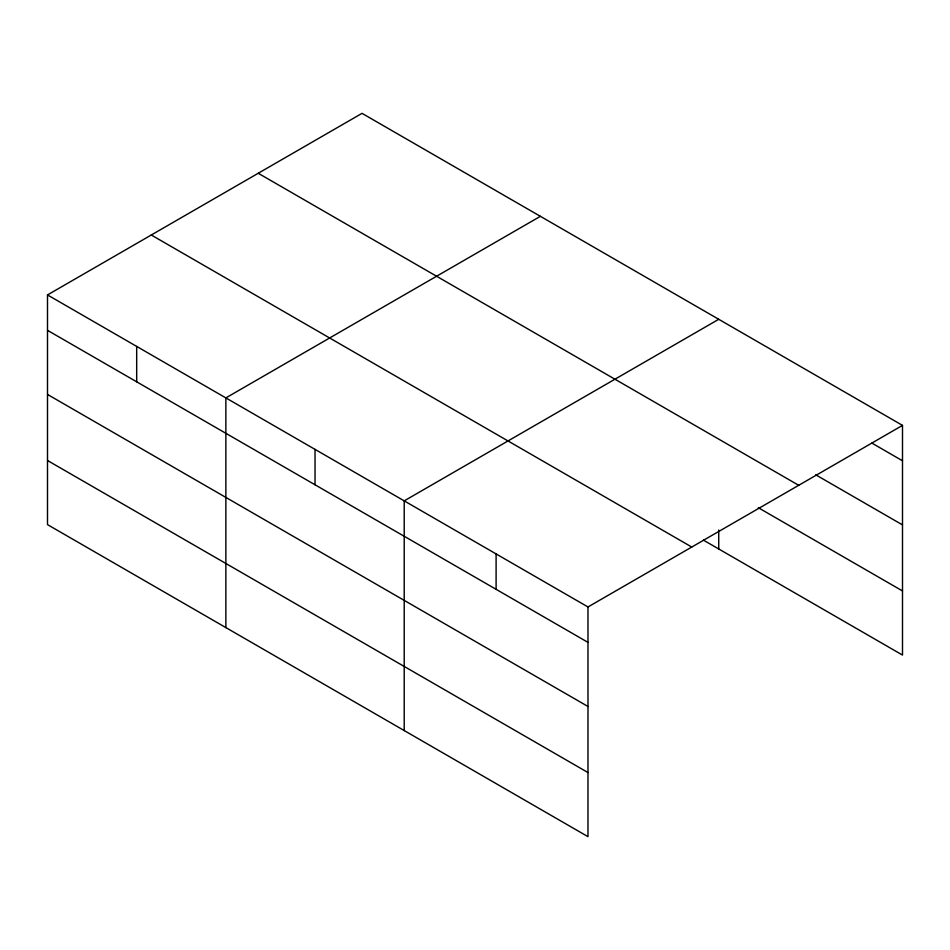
<?xml version="1.0" encoding="UTF-8"?>
<svg xmlns="http://www.w3.org/2000/svg" width="950" height="950" viewBox="0 0 950 950"><rect width="100%" height="100%" fill="white"/><g stroke="black" fill="none" stroke-linecap="round" stroke-linejoin="round"><path stroke-width="1.43" d="M47.5 294.928L587.979 606.967L587.979 836.653L47.5 524.614L47.5 294.928L362.021 113.347L902.5 425.386L902.5 655.072L703.451 540.146M540.384 216.315L225.862 397.907L225.862 627.594M718.734 319.295L404.213 500.876L404.213 730.562M587.979 606.967L902.5 425.386M871.874 443.092L902.5 460.774M815.717 474.798L902.5 524.899M258.234 173.268L798.712 485.308M758.302 507.704L902.5 590.947M151.287 235.006L691.766 547.046M47.5 330.327L587.979 642.366M47.5 394.44L587.979 706.479M47.5 460.501L587.979 772.54M718.734 530.029L718.734 548.981M496.102 553.921L496.102 589.321M315.032 449.386L315.032 484.785M136.681 346.418L136.681 381.805"/></g></svg>
